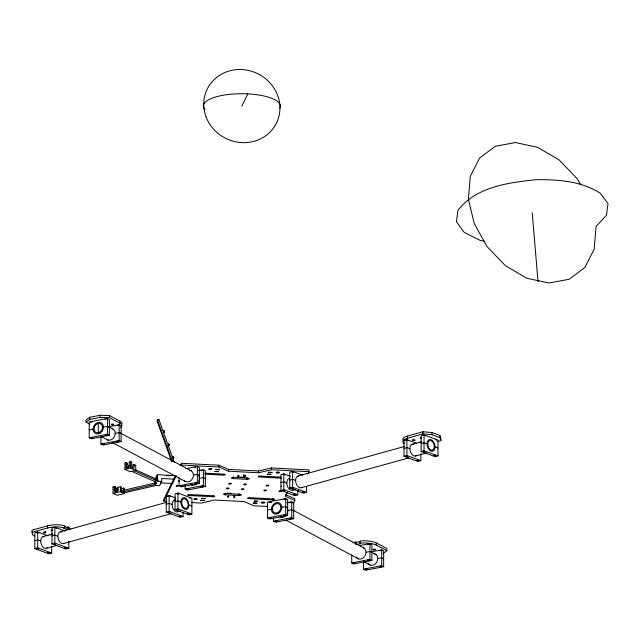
<?xml version="1.0" encoding="UTF-8"?>
<svg xmlns="http://www.w3.org/2000/svg" width="640" height="640" viewBox="0 0 640 640"><rect width="100%" height="100%" fill="white"/><g stroke="black" fill="none" stroke-linecap="round" stroke-linejoin="round"><path stroke-width="0.96" d="M155.096 483.208L155.096 480.688M155.328 483.56L155.328 481.888M34.752 535.912L32.984 535.256L32 532.304L32 530.144L47.456 525.848A13.664 4.384 0.1 0 1 64.528 525.648L64.792 527.872L63.56 528.216L67.048 529.504L68.44 529.256A13.664 4.384 0.1 0 1 69 529.624M51.664 546.064L51.656 552.984L48.792 553.776L34.824 548.616L34.856 532.8L37.712 532.008L47.96 535.792M51.656 552.984L37.688 547.824L37.712 532.008M45.128 532.816L45.128 531.376M32 532.304L47.456 528.008L47.456 525.848M68.808 541.304L68.8 548.224L65.936 549.016L51.968 543.856L52 528.04L54.864 527.24L65.104 531.024M68.8 548.224L54.832 543.064L54.864 527.24M67.048 529.504L67.056 527.344L64.432 526.384M68.28 529.16L68.288 527.008L67.056 527.344M89.544 424.024L86.016 422.136L86.024 419.984L89.784 417.272L100.184 415.28L109.432 415.496L120.008 421.144A13.664 4.384 0.1 0 1 121.92 423.784M89.184 437.776L89.208 421.952L107.416 418.464L109.376 419.512L109.344 435.328L91.136 438.816L89.184 437.776L107.392 434.288L109.344 435.328M86.04 422.136L89.776 419.432L89.784 417.272M98.288 432.792L98.304 423.448M89.776 419.432L100.184 417.432L100.184 415.28M109.568 426.568L119.152 424.728L121.112 425.776L121.08 441.592L102.872 445.08L100.912 444.04L100.928 437.12M107.392 434.288L107.416 418.464M120.712 427.392A13.664 4.384 0.1 0 0 120.008 423.296L109.432 417.656L109.432 415.496M113.032 493.456L120.4 491.744L124.416 493.528L117.056 495.232L113.032 493.456L113.04 486.984L114.888 486.56L115.776 486.952L115.776 488.392L114.272 488.136L114.264 491.736L117.944 490.88L117.952 487.28L120.408 486.712L121.296 487.112L121.296 490.704L122.784 491.36M115.776 488.392L114.88 487.992L114.888 486.56M115.16 492.128L115.16 488.528M116.168 491.72L116.176 488.368L118.016 487.936M117.392 491.32L117.4 489.52L118.008 489.376M121.08 441.592L119.12 440.552L119.152 424.728M120.008 423.296L120.008 421.144M120.4 491.744L120.408 486.712M123.528 490.792L123.536 488.096L121.08 488.664M124.424 490.168L124.424 488.488L123.536 488.096M132.744 468.464L132.752 464.864L133.984 464.584L135.768 465.376L135.76 470.408L130.24 471.688L124.872 469.32L124.888 462.848L126.112 462.56L127.456 463.152L127.448 464.592L126.224 464.88M127.448 464.592L127 464.392L127 467.992L126.104 467.592L126.112 462.56M128.456 467.664L128.456 465.864L129.688 465.576M135.76 470.408L130.4 468.04L130.408 461.568L129.184 461.848L129.168 466.88L126.104 467.592M130.408 461.568L131.752 462.16L131.296 466.992L133.976 468.176L133.984 464.584M155.68 482.84L121.464 490.776L121.456 492.216L155.672 484.28L156.032 482.12M156.04 478.768L156.272 476.608L156.272 479.96M156.976 479.36L157.216 474.688L174.984 475.608M157.208 479.72L157.216 474.688M174.064 479.152L161.712 478.512L161.704 481.392L157.96 481.192L157.96 479.76L135.56 469.864M166.768 501.264L163.808 501.112L163.808 499.312L175.176 476.144M183.072 512.52L183.064 516.48L180.208 517.272L166.24 512.112L166.272 496.288L169.128 495.496L175.648 497.904M183.064 516.48L169.104 511.32L169.128 495.496M175.056 509.664L175.08 493.84L177.944 493.048L191.912 498.208L191.88 514.024L189.016 514.824L175.056 509.664L177.92 508.864L191.88 514.024M177.92 508.864L177.944 493.048M185.864 468.68L197.368 466.472L199.328 467.52L199.296 483.344L181.088 486.832L179.128 485.784L179.144 477.872M181.496 463.272L181.488 465.072L218.984 467.024L228.472 471.208L258.464 472.768L271.488 469.752L308.984 471.696L308.984 469.896L271.488 467.952L258.472 470.968L228.472 469.416L218.992 465.224L181.496 463.272L180.232 465.848M198.608 470.616L203.4 469.696L205.36 470.744L205.328 486.56L187.12 490.048L185.168 489L185.176 485.048M199.296 483.344L197.336 482.296L197.368 466.472M205.328 486.56L203.376 485.512L203.4 469.696M218.984 467.024L218.992 465.224M225.344 494.824A2.088 0.672 0.1 0 1 223.608 494.056A2.088 0.672 0.1 0 1 225.992 493.504L239.488 494.208A2.088 0.672 0.1 0 1 241.232 494.968A2.088 0.672 0.1 0 1 238.84 495.528L225.344 494.824L225.344 493.024M228.472 471.208L228.472 469.416M233.304 478.608A2.088 0.672 0.1 0 1 231.56 477.84A2.088 0.672 0.1 0 1 233.952 477.288L247.448 477.984A2.088 0.672 0.1 0 1 249.184 478.752A2.088 0.672 0.1 0 1 246.8 479.304L233.304 478.608L233.304 476.808M234.904 497.288C233.952 492.424 233 502.136 234.904 495.496M238.84 495.528L238.848 493.728M243.536 476.552C247.736 472.944 243.016 480.6 243.544 474.752M245.04 476.632L245.04 474.832M246.8 479.304L246.8 477.512M258.464 472.768L258.472 470.968M267.48 517.952L267.512 502.128L285.72 498.64L287.672 499.688L287.648 515.504L269.44 519L267.48 517.952L285.688 514.464L287.648 515.504M271.488 469.752L271.488 467.952M272.856 499.88A1.52 0.488 0.1 0 0 274.592 499.48A1.52 0.488 0.1 0 0 273.328 498.92L249.328 497.672A1.52 0.488 0.1 0 0 247.592 498.072A1.52 0.488 0.1 0 0 248.856 498.632L272.856 499.88L272.856 498.08M286.96 502.784L291.752 501.864L293.712 502.904L293.68 518.728L275.472 522.216L273.512 521.168L273.52 518.208M297.768 490.896L297.76 494.848L294.896 495.64L280.928 490.48L280.96 474.664L283.824 473.872L290.336 476.28M297.76 494.848L283.792 489.688L283.824 473.872M285.688 514.464L285.72 498.64M306.584 486.464L306.576 492.4L303.712 493.192L289.744 488.032L289.776 472.216L292.632 471.416L302.88 475.2M293.68 518.728L291.72 517.68L291.752 501.864M306.576 492.4L292.608 487.24L292.632 471.416M293.264 503.736L294.84 500.528L294.84 498.728L285.36 494.544M359.424 545.624L369.968 543.608L371.928 544.656L371.896 560.472L353.688 563.96L351.728 562.92L351.744 555.008M355.376 543.352L355.136 541.984A13.664 4.384 0.1 0 0 352.976 542.84M355.376 541.92L356.224 542.368L356.216 544.528L355.376 544.072M357.128 544.352L360.768 543.656L359.928 543.2L360.24 541.008A13.664 4.384 0.1 0 1 376.272 542.928L386.856 548.576L386.848 550.736L383.088 553.44M376.464 554.712L371.216 551.912L381.704 549.872L383.664 550.92L383.632 566.736L365.424 570.224L363.464 569.184L363.48 561.272M371.896 560.472L369.936 559.432L369.968 543.608M386.848 550.736L376.272 545.088L376.272 542.928M383.632 566.736L381.672 565.688L381.704 549.872M420.856 453.736L420.84 460.656L417.984 461.448L404.016 456.288L404.04 440.472L406.904 439.672L416.216 443.112M420.84 460.656L406.88 455.496L406.904 439.672M404.224 443.496A13.664 4.384 0.1 0 1 407.464 438.232L407.464 436.072L422.92 431.776L431.912 432.512L439.888 435.456L440.872 438.416L440.872 440.568L437.232 441.584M413.336 440.488L413.344 439.048M421.16 451.528L421.192 435.704L424.048 434.912L438.016 440.072L437.984 455.888L435.128 456.688L421.16 451.528L424.024 450.728L437.984 455.888M407.464 438.232L422.912 433.936L422.92 431.776M424.024 450.728L424.048 434.912M440.872 440.568L439.888 437.616L431.904 434.664L431.912 432.512M439.888 437.616L439.888 435.456M90.92 422.112L92.432 421.728M105.264 419.264L105.28 419.464A1.288 0.416 0.1 0 1 105.288 419.176M283.528 499.544L284.408 499.16M289.568 502.76L290.76 502.368M241.848 106.096L247.832 93.888M163.392 432.568L164.568 432.024L164.072 430.64L163.008 430.944L158.864 419.368L157.448 419.776L156.976 420.736L171.608 461.552M158.392 420.328L158.864 419.368M164.072 430.64L163.6 430.984M168.72 443.608L169.024 445.368L167.976 445.648L169.216 444.984L168.72 443.608L167.656 443.904L163.504 432.328L164.568 432.024M168.744 445.944L168.936 445.56L167.856 445.888M155.096 479.008L155.336 478.528M155.672 484.28L156.616 482.36L131.696 471.352M173.184 456.968L173.376 456.584L172.136 457.248L173.184 456.968L173.68 458.352L172.632 458.632L173.872 457.968L173.376 456.584M161.704 481.392L159.584 485.712L155.832 485.52L123.352 493.056M173.4 458.928L172.728 457.288M163.808 501.112L176.312 475.624M287.44 492.104L285.36 496.344L294.84 500.528M307.808 474.096L308.984 471.696M56.072 528.32L56.016 528.024A1.288 0.416 0.1 0 1 56.16 528.328M405.76 440.6L406.176 440.328M436.24 440.048L435.48 439.552A1.288 0.416 0.1 0 1 436.344 440.008M379.552 550.672L381.024 550.392M168.048 496.32L168.664 496.096M200.64 486.936L203.616 486.408L201.776 486.08L201.232 486.52L202.304 487.176L200.616 487.16M269.376 502.088L271.48 502.08M367.928 544.312L370.032 544.304M177 493.776L178.928 493.744M173.584 458.544L172.512 458.872M43.016 536.656L52.616 533.992M60.296 531.856L166.896 502.24M173.624 500.376L175.544 499.84M34.84 540.712L37.704 539.912L40.696 541.024M51.984 535.944L54.848 535.152L57.84 536.256M166.256 504.2L169.12 503.408L172.112 504.512M175.072 501.752L177.928 500.96L180.92 502.064M34.824 548.616L37.688 547.824M51.968 543.856L54.832 543.064M166.24 512.112L169.104 511.32M297.76 476.12L404.36 446.504M411.08 444.64L421.648 441.704M280.944 482.576L283.808 481.776L286.8 482.88M289.76 480.128L292.624 479.328L295.616 480.432M404.032 448.376L406.888 447.584L409.888 448.688M421.176 443.616L424.04 442.824L427.032 443.928M46.392 548.32L56.96 545.384M63.68 543.52L171.24 513.64M177.96 511.768L180.84 510.968M280.928 490.48L283.792 489.688M289.744 488.032L292.608 487.24M404.016 456.288L406.88 455.496M292.496 490.184L295.376 489.384M301.144 487.784L408.704 457.904M415.424 456.04L426.944 452.832M201.8 470.256L201.264 470.696M130.52 462.44L131.752 462.16M134.544 465.656L135.768 465.376M124.872 469.32L130.4 468.04M114.272 488.136L114.88 487.992M283.088 474.52L284.8 474.568M89.192 429.864L93.096 429.12M103.504 427.12L107.4 426.376L109.36 427.424M115.232 433.384L119.136 432.64L121.096 433.688M100.912 444.04L119.12 440.552M193.448 475.136L197.352 474.384L199.312 475.432M199.488 478.352L203.384 477.608L205.344 478.648M179.128 485.784L197.336 482.296M185.168 489L203.376 485.512M267.496 510.04L271.4 509.296M281.8 507.296L285.704 506.552L287.664 507.6M287.832 510.52L291.736 509.776L293.696 510.816M273.512 521.168L291.72 517.68M356.224 542.368L359.864 541.672M366.048 552.264L369.952 551.52L371.912 552.56M351.728 562.92L369.936 559.432M377.784 558.528L381.688 557.784L383.648 558.824M363.464 569.184L381.672 565.688M117.552 425.288L118.768 425.288A1.288 0.416 0.1 0 0 117.528 425.28M359.928 543.2L360.24 543.168A13.664 4.384 0.1 0 1 376.272 545.088M423.584 435.512L424.792 435.536A1.288 0.416 0.1 0 0 423.4 435.52M37.544 532.576L36.632 532.824A1.288 0.416 0.1 0 1 37.424 532.56M234.424 495.68L233.848 495.68M292.464 471.984L293.096 472M100.184 417.432L109.432 417.656M421.48 438.504L421.312 438.496A1.288 0.416 0.1 0 1 420.192 438.072A1.288 0.416 0.1 0 1 421.408 437.68M204.736 473.176L223.936 474.176A1.52 0.488 0.1 0 1 225.2 474.736A1.52 0.488 0.1 0 1 223.464 475.136L205.224 474.192M281.056 477.144L259.936 476.048A1.52 0.488 0.1 0 0 258.2 476.448A1.52 0.488 0.1 0 0 259.464 477.008L281.544 478.16M239.088 477.112L243.912 477.36M166.848 475.68L169.808 475.832M160.544 482.888L172.888 483.528M297.632 490.744L298.616 490.8M227.272 493.128L231.136 493.328M191.44 502.552L201.304 503.064L214.328 500.04L244.32 501.6L253.808 505.792L267.616 506.504M169.28 496.056L170.288 496.28A1.288 0.416 0.1 0 0 169.312 496.008M422.912 433.936L431.904 434.664M407.368 440.256L408.184 440.656M38.176 532.584L38.872 532.784M484.784 241.352L479.968 240.32L464.104 232.264L456.456 221.856L457.944 210.352C476.152 186.656 508.776 182.536 536.52 179.656C558.424 179.56 581.456 181.048 600.352 193.296L608 203.696L606.512 215.2L596.056 226.408L594.192 249.152L584.856 267.512L569.168 279.264L549.024 283L526.856 278.264L505.336 265.632L487.064 246.624L474.232 223.536L468.4 199.144L470.264 176.4L479.6 158.04L495.288 146.288L515.432 142.552L537.6 147.288L559.12 159.92L577.392 178.928L580.72 184.92M64.792 527.872L64.528 527.808A13.664 4.384 0.1 0 0 47.456 528.008M189.664 497.728L189.992 498.272A1.288 0.416 0.1 0 0 189.76 497.688M435.008 446.872L438 447.984M188.904 505.008L191.896 506.12M134.296 470.744L157.96 481.192M113.04 486.984L113.936 487.376M116.176 488.368L117.064 488.76M117.4 489.52L118.288 489.912M293.384 510.376L364.224 548.176M286.048 520.224L358.632 558.96M363.88 561.76L370 565.032M108.968 426.928L113.336 429.264M120.336 433L191.168 470.8M101.624 436.776L108.616 440.512M112.12 442.376L185.576 481.584M190.824 484.384L192.568 485.32M68.288 527.008L68.448 527.096A13.664 4.384 0.1 0 1 70.032 529.624M168.152 445.288L174.4 462.72M157.448 419.776L172.416 461.52M425.304 435.792L425.264 435.992A1.288 0.416 0.1 0 0 425.272 435.68M532.224 212.776L538.024 281.68M373.944 553.712A6.072 4.928 -61.9 0 1 376.704 562.24A6.072 4.928 -61.9 0 1 368.072 563.264M379.448 550.728A1.288 0.416 0.1 0 1 381.16 550.376M381.744 550.512A1.288 0.416 0.1 0 1 382.016 550.728M367.824 544.312A1.288 0.416 0.1 0 1 369.008 544.08A1.288 0.416 0.1 0 1 370.16 544.328M287.144 507.776A6.072 4.928 -61.9 0 1 287.136 513.528M285.224 516A6.072 4.928 -61.9 0 1 280.024 517M363.456 547.784A6.072 4.928 -61.9 0 1 364.52 556.624A6.072 4.928 -61.9 0 1 356.336 557M419.272 442.568A1.288 0.416 0.1 0 1 421.44 442.424M405.656 440.64A1.288 0.416 0.1 0 1 406.096 440.32M407.392 440.248A1.288 0.416 0.1 0 1 408.232 440.648M402.872 439.888A13.664 4.384 0.1 0 1 407.464 436.072M292.776 490.08A6.072 3.784 74.5 0 1 287.096 485.2A6.072 3.784 74.5 0 1 289.768 478.416M301.592 487.632A6.072 3.784 74.5 0 1 295.912 482.752A6.072 3.784 74.5 0 1 298.584 475.968M416.688 455.272A6.072 3.784 74.5 0 1 410.184 451A6.072 3.784 74.5 0 1 413.888 444.408M90.848 422.088A1.288 0.416 0.1 0 1 92.488 421.704M198.792 475.608A6.072 4.928 -61.9 0 1 198.784 481.36M196.872 483.832A6.072 4.928 -61.9 0 1 191.672 484.832M189.608 470.312A6.072 4.928 -61.9 0 1 192.752 478.144A6.072 4.928 -61.9 0 1 184.56 480.904M111.392 428.568A6.072 4.928 -61.9 0 1 114.832 435.664A6.072 4.928 -61.9 0 1 107.424 439.864M47.496 547.608A6.072 3.784 74.5 0 1 41.224 544.096A6.072 3.784 74.5 0 1 43.664 536.56M52.12 530.576A1.288 0.416 0.1 0 1 51.08 530.168A1.288 0.416 0.1 0 1 52.128 529.76M50.248 534.976A1.288 0.416 0.1 0 1 50.536 534.472A1.288 0.416 0.1 0 1 52.152 534.448M38.072 532.552A1.288 0.416 0.1 0 1 38.968 532.792M178.912 511.096A6.072 3.784 74.5 0 1 172.64 507.584A6.072 3.784 74.5 0 1 175.072 500.048M63.816 543.448A6.072 3.784 74.5 0 1 57.976 537.8A6.072 3.784 74.5 0 1 61.84 531.976M282.84 474.536A1.288 0.416 0.1 0 1 284.888 474.56M285.128 474.76A1.288 0.416 0.1 0 1 285.12 474.864M291.944 472A1.288 0.416 0.1 0 1 293.52 472.016M201.208 470.712A1.288 0.416 0.1 0 1 201.952 470.184M195.144 467.48A1.288 0.416 0.1 0 1 195.584 466.992M289.48 502.672A1.288 0.416 0.1 0 1 290.952 502.328M291.56 502.416A1.288 0.416 0.1 0 1 292.032 502.696M283.4 499.544A1.288 0.416 0.1 0 1 284.552 499.088M285.728 499.256A1.288 0.416 0.1 0 1 285.96 499.568M269.2 502.072A1.288 0.416 0.1 0 1 270.408 501.824A1.288 0.416 0.1 0 1 271.584 502.096M167.84 496.352A1.288 0.416 0.1 0 1 168.648 496.032M176.8 493.784A1.288 0.416 0.1 0 1 177.84 493.544A1.288 0.416 0.1 0 1 179.024 493.712M281.296 486.496A1.368 0.44 0.1 0 1 281.32 486.16M179.472 481.4A1.288 0.416 0.1 0 1 178.536 480.992A1.288 0.416 0.1 0 1 179.512 480.6M204.912 109.6A38.568 12.368 0.1 0 1 239.216 93.752A38.568 12.368 0.1 0 1 279.944 108.072M200.728 500.32L204.48 500.456L200.728 500.32M201.672 498.4L205.424 498.528L201.672 498.4M214.872 471.488L218.632 471.624L214.872 471.488M215.816 469.568L219.568 469.696L215.816 469.568M227.4 496.904C229.856 498.264 228.896 494.136 227.4 496.904M237.536 476.24C239.904 477.64 239.08 473.456 237.536 476.24M253.224 503.048L256.984 503.176L253.224 503.048M254.168 501.128L257.928 501.256L254.224 501.064M267.368 474.216L271.128 474.344L267.424 474.152M268.312 472.296L272.072 472.424L268.312 472.296M90.928 437.824C93.048 439.472 94.064 436.552 90.928 437.824M105.24 435.088C107.352 436.728 108.368 433.816 105.24 435.088M102.664 444.088C104.784 445.736 105.792 442.816 102.664 444.088M116.976 441.352C119.088 442.992 120.104 440.08 116.976 441.352M180.88 485.84C183 487.48 184.008 484.568 180.88 485.84M186.92 489.056C189.032 490.704 190.048 487.784 186.92 489.056M195.192 483.096C197.304 484.744 198.32 481.824 195.192 483.096M269.232 518C271.352 519.648 272.36 516.736 269.232 518M275.264 521.224C277.384 522.872 278.392 519.952 275.264 521.224M283.536 515.264C285.656 516.912 286.664 513.992 283.536 515.264M289.576 518.48C291.688 520.128 292.704 517.208 289.576 518.48M353.48 562.968C355.6 564.616 356.608 561.696 353.48 562.968M367.792 560.232C369.904 561.872 370.92 558.96 367.792 560.232M365.216 569.232C367.336 570.88 368.344 567.96 365.216 569.232M379.52 566.496C381.64 568.136 382.656 565.224 379.52 566.496M36.608 548.648C38.44 550.344 39.896 547.456 36.608 548.648M47.576 552.704C49.416 554.4 50.872 551.504 47.576 552.704M53.752 543.88C55.584 545.584 57.04 542.688 53.752 543.88M64.72 547.936C66.56 549.64 68.016 546.744 64.72 547.936M168.016 512.136C169.856 513.84 171.312 510.944 168.016 512.136M176.832 509.688C178.672 511.392 180.128 508.496 176.832 509.688M178.992 516.192C180.824 517.888 182.288 515 178.992 516.192M187.808 513.744C189.64 515.44 191.096 512.552 187.808 513.744M282.712 490.512C284.544 492.208 286.008 489.32 282.712 490.512M291.528 488.064C293.36 489.76 294.816 486.872 291.528 488.064M293.68 494.568C295.52 496.264 296.976 493.368 293.68 494.568M302.496 492.12C304.336 493.816 305.792 490.92 302.496 492.12M405.792 456.32C407.632 458.016 409.088 455.12 405.792 456.32M416.768 460.368C418.6 462.072 420.064 459.176 416.768 460.368M422.936 451.552C424.776 453.256 426.232 450.36 422.936 451.552M433.912 455.608C435.744 457.304 437.208 454.416 433.912 455.608M213.328 495.8L189.328 494.552A1.52 0.488 0.1 0 0 187.592 494.96A1.52 0.488 0.1 0 0 188.856 495.512L212.856 496.76A1.52 0.488 0.1 0 0 214.592 496.36A1.52 0.488 0.1 0 0 213.328 495.8M373.624 549.888A1.288 0.416 0.1 0 0 375.624 549.568A1.288 0.416 0.1 0 0 373.752 549.168A1.288 0.416 0.1 0 0 373.624 549.888M278.704 513.144A6.072 4.928 -61.9 0 0 279.664 503.056A6.072 4.928 -61.9 0 0 271.424 508.688A6.072 4.928 -61.9 0 0 278.704 513.144M278.312 512.24A4.936 4 -61.9 0 0 279.088 504.04A4.936 4 -61.9 0 0 272.4 508.616A4.936 4 -61.9 0 0 278.312 512.24M427.072 443.104A6.072 3.784 74.5 0 0 432.48 451.296A6.072 3.784 74.5 0 0 433.504 441.808A6.072 3.784 74.5 0 0 427.072 443.104M413.168 440.464A1.288 0.416 0.1 0 0 415.112 440.112A1.288 0.416 0.1 0 0 413.184 439.744A1.288 0.416 0.1 0 0 413.168 440.464M427.816 443.536A4.936 3.072 74.5 0 0 432.208 450.192A4.936 3.072 74.5 0 0 433.04 442.48A4.936 3.072 74.5 0 0 427.816 443.536M100.408 432.968A6.072 4.928 -61.9 0 0 101.36 422.88A6.072 4.928 -61.9 0 0 93.128 428.512A6.072 4.928 -61.9 0 0 100.408 432.968M111.832 424.808A1.288 0.416 0.1 0 0 113.824 424.488A1.288 0.416 0.1 0 0 111.952 424.096A1.288 0.416 0.1 0 0 111.832 424.808M100.008 432.064A4.936 4 -61.9 0 0 100.792 423.864A4.936 4 -61.9 0 0 94.096 428.44A4.936 4 -61.9 0 0 100.008 432.064M44.008 532.784A1.288 0.416 0.1 0 0 45.944 532.432A1.288 0.416 0.1 0 0 44.016 532.064A1.288 0.416 0.1 0 0 44.008 532.784M180.968 501.24A6.072 3.784 74.5 0 0 186.376 509.432A6.072 3.784 74.5 0 0 187.4 499.944A6.072 3.784 74.5 0 0 180.968 501.24M181.704 501.672A4.936 3.072 74.5 0 0 186.096 508.328A4.936 3.072 74.5 0 0 186.936 500.616A4.936 3.072 74.5 0 0 181.704 501.672M244.216 484.728A1.368 0.44 0.1 0 0 246.424 484.464A1.368 0.44 0.1 0 0 244.584 483.984A1.368 0.44 0.1 0 0 244.216 484.728M241.856 489.536A1.368 0.44 0.1 0 0 244.064 489.264A1.368 0.44 0.1 0 0 242.224 488.784A1.368 0.44 0.1 0 0 241.856 489.536M226.856 488.76A1.368 0.44 0.1 0 0 229.064 488.488A1.368 0.44 0.1 0 0 227.224 488.008A1.368 0.44 0.1 0 0 226.856 488.76M229.216 483.952A1.368 0.44 0.1 0 0 231.424 483.68A1.368 0.44 0.1 0 0 229.584 483.2A1.368 0.44 0.1 0 0 229.216 483.952M279.36 491.488A1.368 0.44 0.1 0 0 281.568 491.216A1.368 0.44 0.1 0 0 279.728 490.736A1.368 0.44 0.1 0 0 279.36 491.488M264.36 490.704A1.368 0.44 0.1 0 0 266.568 490.44A1.368 0.44 0.1 0 0 264.728 489.96A1.368 0.44 0.1 0 0 264.36 490.704M266.712 485.904A1.368 0.44 0.1 0 0 268.92 485.632A1.368 0.44 0.1 0 0 267.08 485.152A1.368 0.44 0.1 0 0 266.712 485.904M176.656 486.128A1.288 0.416 0.1 0 0 178.744 485.872A1.288 0.416 0.1 0 0 177.008 485.424A1.288 0.416 0.1 0 0 176.656 486.128M209.256 469.448A1.672 0.536 0.1 0 0 211.96 469.12A1.672 0.536 0.1 0 0 209.712 468.536A1.672 0.536 0.1 0 0 209.256 469.448M276.76 472.96A1.672 0.536 0.1 0 0 279.456 472.624A1.672 0.536 0.1 0 0 277.208 472.04A1.672 0.536 0.1 0 0 276.76 472.96M194.528 499.48A1.672 0.536 0.1 0 0 197.224 499.152A1.672 0.536 0.1 0 0 194.976 498.568A1.672 0.536 0.1 0 0 194.528 499.48M262.024 502.992A1.672 0.536 0.1 0 0 264.72 502.664A1.672 0.536 0.1 0 0 262.472 502.072A1.672 0.536 0.1 0 0 262.024 502.992M206.024 116.728A38.568 36.088 26.1 0 0 270.992 131.088A38.568 36.088 26.1 0 0 248.52 70.464A38.568 36.088 26.1 0 0 206.024 116.728"/></g></svg>
